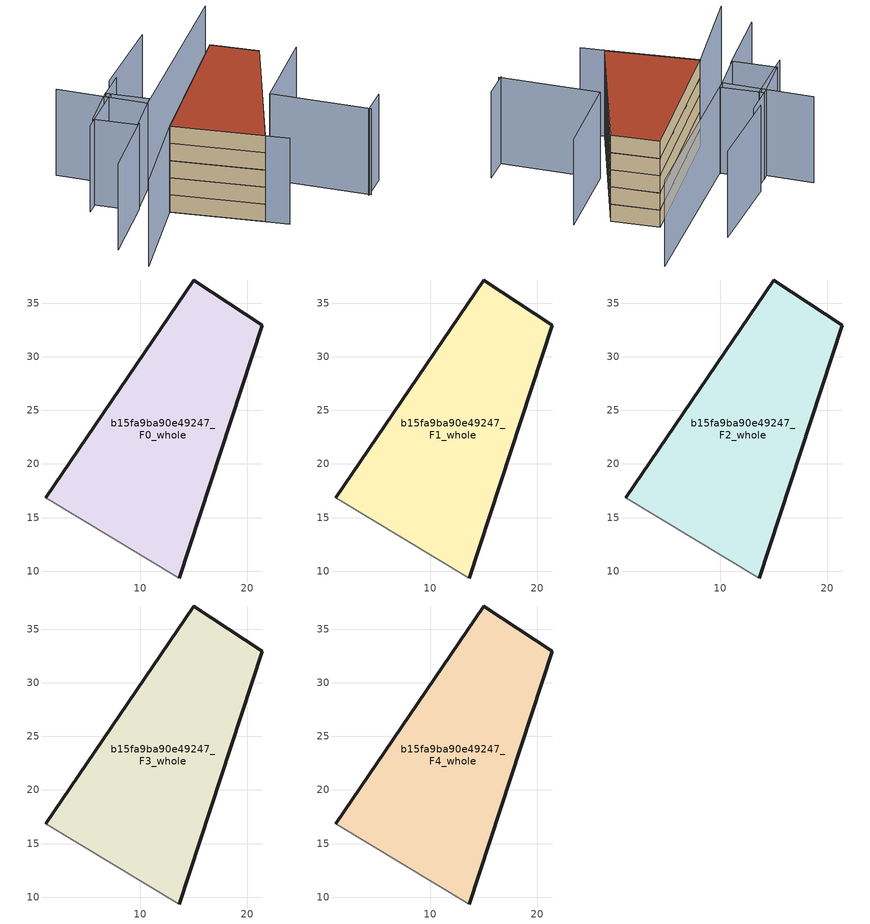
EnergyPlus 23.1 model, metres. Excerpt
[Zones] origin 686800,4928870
b15fa9ba90e49247_F0_whole
 floor ground (EU_floor_Construction): 13.67,9.36 21.41,32.95 15.03,37.17 1.2,16.86 z0
 wall outside (EU_wall_Construction): 1.2,16.86 15.03,37.17 21.41,32.95 13.67,9.36 z0:3
 wall adiabatic (EU_wall_Construction): 13.67,9.36 1.2,16.86 z0:3
b15fa9ba90e49247_F1_whole
 floor to b15fa9ba90e49247_F0_whole (EU_floor_Construction): 13.67,9.36 21.41,32.95 15.03,37.17 1.2,16.86 z3
 wall outside (EU_wall_Construction): 1.2,16.86 15.03,37.17 21.41,32.95 13.67,9.36 z3:6
 wall adiabatic (EU_wall_Construction): 13.67,9.36 1.2,16.86 z3:6
b15fa9ba90e49247_F2_whole
 floor to b15fa9ba90e49247_F1_whole (EU_floor_Construction): 13.67,9.36 21.41,32.95 15.03,37.17 1.2,16.86 z6
 wall outside (EU_wall_Construction): 1.2,16.86 15.03,37.17 21.41,32.95 13.67,9.36 z6:9
 wall adiabatic (EU_wall_Construction): 13.67,9.36 1.2,16.86 z6:9
b15fa9ba90e49247_F3_whole
 floor to b15fa9ba90e49247_F2_whole (EU_floor_Construction): 13.67,9.36 21.41,32.95 15.03,37.17 1.2,16.86 z9
 wall outside (EU_wall_Construction): 1.2,16.86 15.03,37.17 21.41,32.95 13.67,9.36 z9:12
 wall adiabatic (EU_wall_Construction): 13.67,9.36 1.2,16.86 z9:12
b15fa9ba90e49247_F4_whole
 floor to b15fa9ba90e49247_F3_whole (EU_floor_Construction): 13.67,9.36 21.41,32.95 15.03,37.17 1.2,16.86 z12
 wall outside (EU_wall_Construction): 1.2,16.86 15.03,37.17 21.41,32.95 13.67,9.36 z12:15
 wall adiabatic (EU_wall_Construction): 13.67,9.36 1.2,16.86 z12:15
 roof outside (EU_roof_Construction): 21.41,32.95 13.67,9.36 1.2,16.86 15.03,37.17 z15
shading: 30.88,11.21 33.79,14.84 / 31.3,11.21 18.55,20.65 / 18.55,20.65 26.98,32.04 / -7.15,3.16 1.2,16.92 / 1.2,16.92 16.87,7.42 / -2.8,19.24 -9.82,9.23 / -3.9,28.67 -9.98,21.05 / 18.27,48 0.41,24.25 / 0.41,24.25 -11.02,32.84 / -1.48,32.92 -4.5,29.13 / 6.49,43.31 -2.73,32.38 / 1.16,25.36 -3.13,18.95 / -3.13,18.95 -8.87,22.79 / -8.87,22.79 -4.59,29.2 / -4.59,29.2 1.16,25.36 z0:15
[Building]
EU S2 Campaign: North Axis=0; Terrain=City; Solar Distribution=FullExterior
[Site:Location]
Bologna: Latitude=44.5; Longitude=11.25; Time Zone=1; Elevation=37
[SizingPeriod:WeatherFileDays]
AnnualSizingPeriod: Begin Month=1; Begin Day of Month=1; End Month=12; End Day of Month=31; Day of Week for Start Day=Monday; Use Weather File Daylight Saving Period=No; Use Weather File Rain and Snow Indicators=No
[MATERIAL]
EU_InternalMass_Material: Roughness=MediumRough; Thickness=0.1; Conductivity=1; Density=1800; Specific Heat=900; Thermal Absorptance=0.9; Solar Absorptance=0.7; Visible Absorptance=0.7
[MATERIAL:NOMASS] Roughness=MediumRough; Thermal Absorptance=0.9; Solar Absorptance=0.7; Visible Absorptance=0.7
Name | Thermal Resistance
EU_wall_NoMass | 0.905828
EU_roof_NoMass | 0.37593
EU_floor_NoMass | 0.67114
[CONSTRUCTION]
EU_wall_Construction: EU_wall_NoMass
EU_roof_Construction: EU_roof_NoMass
EU_floor_Construction: EU_floor_NoMass
EU_InternalMass_Construction: EU_InternalMass_Material
[ZONE] Type=1; Multiplier=1; Ceiling Height=autocalculate; Volume=810.511; Floor Area=autocalculate; Part of Total Floor Area=Yes
b15fa9ba90e49247_F0_whole; b15fa9ba90e49247_F1_whole; b15fa9ba90e49247_F2_whole; b15fa9ba90e49247_F3_whole; b15fa9ba90e49247_F4_whole
[INTERNALMASS] Construction=EU_InternalMass_Construction; Surface Area=245.668
Name | Zone or ZoneList
b15fa9ba90e49247_F0_whole_EU_InternalMass | b15fa9ba90e49247_F0_whole
b15fa9ba90e49247_F1_whole_EU_InternalMass | b15fa9ba90e49247_F1_whole
b15fa9ba90e49247_F2_whole_EU_InternalMass | b15fa9ba90e49247_F2_whole
b15fa9ba90e49247_F3_whole_EU_InternalMass | b15fa9ba90e49247_F3_whole
b15fa9ba90e49247_F4_whole_EU_InternalMass | b15fa9ba90e49247_F4_whole
[OTHEREQUIPMENT] Fuel Type=Electricity; Design Level Calculation Method=Watts/Area; Power per Zone Floor Area=1; Fraction Latent=0; Fraction Radiant=0; Fraction Lost=0; Carbon Dioxide Generation Rate=0; EndUse Subcategory=EU_Step8_InternalGains
Name | Zone or ZoneList or Space or SpaceList | Schedule
EU_Step8_InternalGain_b15fa9ba90e49247_F0_whole_f000 | b15fa9ba90e49247_F0_whole | EU_Step8_GainSchedule_b15fa9ba90e49247_F0_whole_f000
EU_Step8_InternalGain_b15fa9ba90e49247_F1_whole_f000 | b15fa9ba90e49247_F1_whole | EU_Step8_GainSchedule_b15fa9ba90e49247_F1_whole_f000
EU_Step8_InternalGain_b15fa9ba90e49247_F2_whole_f000 | b15fa9ba90e49247_F2_whole | EU_Step8_GainSchedule_b15fa9ba90e49247_F2_whole_f000
EU_Step8_InternalGain_b15fa9ba90e49247_F3_whole_f000 | b15fa9ba90e49247_F3_whole | EU_Step8_GainSchedule_b15fa9ba90e49247_F3_whole_f000
EU_Step8_InternalGain_b15fa9ba90e49247_F4_whole_f000 | b15fa9ba90e49247_F4_whole | EU_Step8_GainSchedule_b15fa9ba90e49247_F4_whole_f000
[ZONEVENTILATION:DESIGNFLOWRATE] Schedule=EU_AlwaysOn; Design Flow Rate Calculation Method=AirChanges/Hour; Air Changes per Hour=0.73129; Ventilation Type=Natural; Fan Pressure Rise=0; Fan Total Efficiency=1; Constant Term Coefficient=1; Temperature Term Coefficient=0; Velocity Term Coefficient=0; Velocity Squared Term Coefficient=0; Minimum Indoor Temperature=-100; Maximum Indoor Temperature=100; Delta Temperature=-100; Minimum Outdoor Temperature=-100; Maximum Outdoor Temperature=100; Maximum Wind Speed=40
Name | Zone or ZoneList or Space or SpaceList
EU_ConstantAir_b15fa9ba90e49247_F0_whole | b15fa9ba90e49247_F0_whole
EU_ConstantAir_b15fa9ba90e49247_F1_whole | b15fa9ba90e49247_F1_whole
EU_ConstantAir_b15fa9ba90e49247_F2_whole | b15fa9ba90e49247_F2_whole
EU_ConstantAir_b15fa9ba90e49247_F3_whole | b15fa9ba90e49247_F3_whole
EU_ConstantAir_b15fa9ba90e49247_F4_whole | b15fa9ba90e49247_F4_whole
[HVACTEMPLATE:THERMOSTAT] Constant Heating Setpoint=20; Constant Cooling Setpoint=50
EU_HeatOnly_b15fa9ba90e49247_F0_whole; EU_HeatOnly_b15fa9ba90e49247_F1_whole; EU_HeatOnly_b15fa9ba90e49247_F2_whole; EU_HeatOnly_b15fa9ba90e49247_F3_whole; EU_HeatOnly_b15fa9ba90e49247_F4_whole
[HVACTEMPLATE:ZONE:IDEALLOADSAIRSYSTEM] System Availability Schedule=EU_AlwaysOn; Maximum Heating Supply Air Temperature=50; Minimum Cooling Supply Air Temperature=13; Maximum Heating Supply Air Humidity Ratio=0.0156; Minimum Cooling Supply Air Humidity Ratio=0.0077; Heating Limit=NoLimit; Cooling Limit=NoLimit; Heating Availability Schedule=EU_AlwaysOn; Cooling Availability Schedule=EU_CoolingOff; Dehumidification Control Type=ConstantSensibleHeatRatio; Cooling Sensible Heat Ratio=0.7; Dehumidification Setpoint=60; Humidification Control Type=None; Humidification Setpoint=30; Outdoor Air Method=None; Outdoor Air Flow Rate per Person=0.00944; Outdoor Air Flow Rate per Zone Floor Area=0; Outdoor Air Flow Rate per Zone=0; Demand Controlled Ventilation Type=None; Outdoor Air Economizer Type=NoEconomizer; Heat Recovery Type=None; Sensible Heat Recovery Effectiveness=0.7; Latent Heat Recovery Effectiveness=0.65
Name | Template Thermostat
b15fa9ba90e49247_F0_whole | EU_HeatOnly_b15fa9ba90e49247_F0_whole
b15fa9ba90e49247_F1_whole | EU_HeatOnly_b15fa9ba90e49247_F1_whole
b15fa9ba90e49247_F2_whole | EU_HeatOnly_b15fa9ba90e49247_F2_whole
b15fa9ba90e49247_F3_whole | EU_HeatOnly_b15fa9ba90e49247_F3_whole
b15fa9ba90e49247_F4_whole | EU_HeatOnly_b15fa9ba90e49247_F4_whole
[SIZING:ZONE] Zone Cooling Design Supply Air Temperature Input Method=SupplyAirTemperature; Zone Cooling Design Supply Air Temperature=13; Zone Heating Design Supply Air Temperature Input Method=SupplyAirTemperature; Zone Heating Design Supply Air Temperature=50; Zone Cooling Design Supply Air Humidity Ratio=0.008; Zone Heating Design Supply Air Humidity Ratio=0.008; Cooling Design Air Flow Method=DesignDay; Cooling Design Air Flow Rate=0; Cooling Minimum Air Flow per Zone Floor Area=0.000762; Cooling Minimum Air Flow=0; Cooling Minimum Air Flow Fraction=0.2; Heating Design Air Flow Method=DesignDay; Heating Design Air Flow Rate=0; Heating Maximum Air Flow per Zone Floor Area=0.002032; Heating Maximum Air Flow=0.141576; Heating Maximum Air Flow Fraction=0.3; Account for Dedicated Outdoor Air System=No; Dedicated Outdoor Air System Control Strategy=NeutralSupplyAir; Dedicated Outdoor Air Low Setpoint Temperature for Design=autosize; Dedicated Outdoor Air High Setpoint Temperature for Design=autosize; Zone Load Sizing Method=Sensible Load Only No Latent Load; Zone Latent Cooling Design Supply Air Humidity Ratio Input Method=HumidityRatioDifference; Zone Cooling Design Supply Air Humidity Ratio Difference=0.005; Zone Latent Heating Design Supply Air Humidity Ratio Input Method=HumidityRatioDifference; Zone Humidification Design Supply Air Humidity Ratio Difference=0.005
b15fa9ba90e49247_F0_whole; b15fa9ba90e49247_F1_whole; b15fa9ba90e49247_F2_whole; b15fa9ba90e49247_F3_whole; b15fa9ba90e49247_F4_whole
[SCHEDULE:CONSTANT]
Name | Hourly Value
EU_AlwaysOn | 1
EU_CoolingOff | 0
[SCHEDULE:FILE] Column Number=1; Rows to Skip at Top=0; Number of Hours of Data=8760; Column Separator=Comma; Interpolate to Timestep=No; Minutes per Item=60; Adjust Schedule for Daylight Savings=Yes
Name | File
EU_Step8_GainSchedule_b15fa9ba90e49247_F0_whole_f000 | ../../schedules/b15fa9ba90e49247/b15fa9ba90e49247_F0_whole_f000_gain.csv
EU_Step8_GainSchedule_b15fa9ba90e49247_F1_whole_f000 | ../../schedules/b15fa9ba90e49247/b15fa9ba90e49247_F1_whole_f000_gain.csv
EU_Step8_GainSchedule_b15fa9ba90e49247_F2_whole_f000 | ../../schedules/b15fa9ba90e49247/b15fa9ba90e49247_F2_whole_f000_gain.csv
EU_Step8_GainSchedule_b15fa9ba90e49247_F3_whole_f000 | ../../schedules/b15fa9ba90e49247/b15fa9ba90e49247_F3_whole_f000_gain.csv
EU_Step8_GainSchedule_b15fa9ba90e49247_F4_whole_f000 | ../../schedules/b15fa9ba90e49247/b15fa9ba90e49247_F4_whole_f000_gain.csv
